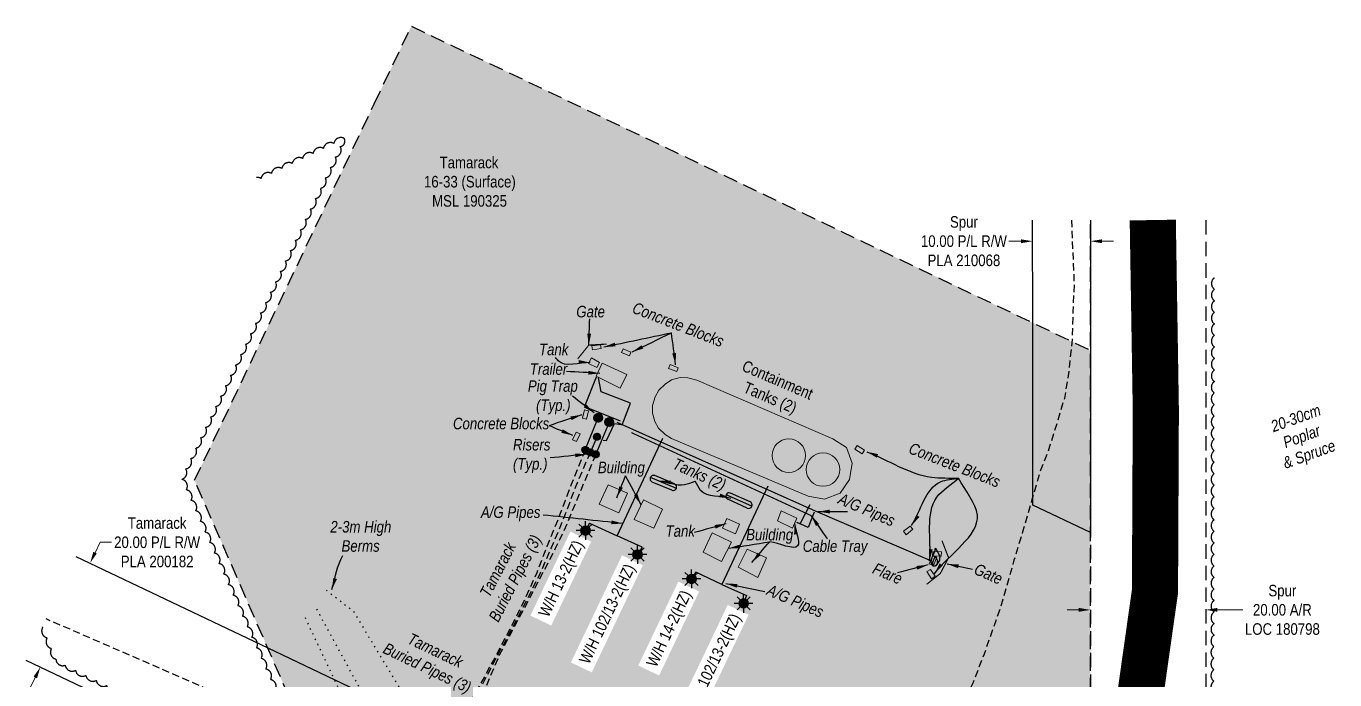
# Model space of a CAD drawing. Extents: x 323017 to 326965, y 6148514 to 6151575.
# Drawn here: x 324925 to 326059, y 6149251 to 6149818 of the extents above; entities that cross this region are included whole.
import ezdxf

# ---------------------------------------------------------------- set-up
doc = ezdxf.new("R2010")
doc.units = 0
doc.header["$LTSCALE"] = 5
doc.header["$PDSIZE"] = 0.5
for name, pattern in [('0', [1, 1, 0]), ('foc-ACCESSROAD', [3.75, 2.5, -1.25]), ('foc-TOPO', [1, 0.2, -0.8]), ('UG_PIPE', [1.875, 1.25, -0.625])]:
    doc.linetypes.add(name, pattern=pattern)
doc.layers.get('Defpoints').update_dxf_attribs({"color": 9})
for name, color, linetype in [('AS-CABLE', 224, 'foc-CABLE'), ('AS-FENCE', 48, 'foc-FENCE'), ('AS-PIPE-AG', 44, 'Continuous'), ('AS-PIPE-UG', 44, 'UG_PIPE'), ('AS-PIPE-UG-T', 44, 'Continuous'), ('AS-ROADS', 254, 'Continuous'), ('AS-SYMBOL', 7, 'Continuous'), ('C-RW', 13, 'Continuous'), ('C-WS', 13, 'foc-ACCESSROAD'), ('C-WS-S', 13, 'Continuous'), ('F-AR', 190, 'foc-ACCESSROAD'), ('F-RW', 190, 'Continuous'), ('P-PROPOSED-H', 21, 'Continuous'), ('T-BUSH', 110, '0'), ('T-BUSH-T', 110, 'Continuous'), ('T-GENERAL', 48, 'foc-TOPO')]:
    doc.layers.add(name, color=color, linetype=linetype)
for name, color, linetype, lineweight in [('AS-GENERAL', 48, 'Continuous', 18), ('C-RW-T', 13, 'Continuous', 9), ('C-WS-T', 13, 'Continuous', 9), ('F-AR-T', 190, 'Continuous', 9), ('F-RW-T', 190, 'Continuous', 9), ('T-TEXT', 48, 'Continuous', 18)]:
    doc.layers.add(name, color=color, linetype=linetype, lineweight=lineweight)
doc.styles.add('80CG', font='ARIALN.TTF', dxfattribs={"height": 10})
doc.styles.add('80L', font='ARIALN.TTF', dxfattribs={"height": 10})
doc.styles.add('80LS', font='ARIALNI.TTF', dxfattribs={"height": 10})
doc.styles.add('foc-LtypeFont', font='ARIALN.TTF', dxfattribs={"height": 7.35})
doc.linetypes.add('foc-CABLE', pattern='A,2,-1,["C",foc-LtypeFont,S=0.2,R=0,X=-0.625,Y=-0.75],-1.24,8', length=12.24)
doc.linetypes.add('foc-FENCE', pattern='A,10,-1,["X",foc-LtypeFont,S=0.2,R=0,X=-0.625,Y=-0.75],-1.24', length=12.24)
doc.dimstyles.new('Compass 5 000', dxfattribs={"dimscale": 5, "dimtxt": 9, "dimasz": 2, "dimexe": 0.2, "dimexo": 0.0625, "dimgap": 0.5, "dimtad": 0, "dimtih": 1, "dimtoh": 1, "dimzin": 0, "dimdsep": 46, "dimtxsty": '80CG', "dimcen": 0.1, "dimse1": 1, "dimse2": 1, "dimclrd": 256, "dimclrt": 256, "dimaunit": 1, "dimadec": 4, "dimazin": 0, "dimtfac": 0.06, "dimtofl": 0, "dimtmove": 0, "dimatfit": 1, "dimfxl": 0.2, "dimtolj": 1, "dimtzin": 0, "dimlwd": -1, "dimarcsym": 0})

# ---------------------------------------------------------------- blocks, each defined once
blk = doc.blocks.new('FLARE')
h = blk.add_hatch(color=255)
h.dxf.hatch_style = 1
h.paths.add_polyline_path([(0.16, 2.41, 0.114147), (0.13, 2.43), (0.11, 2.44, 0.261551), (0.01, 2.42), (0, 2.41, 0.131268), (-0.03, 2.37), (-0.04, 2.35, 0.041497), (-0.05, 2.33), (-0.05, 2.29, 0.015174), (-0.05, 2.29), (-0.06, 2.24, 0.004376), (-0.06, 2.24), (-0.07, 2.18), (-0.08, 2.11), (-0.09, 2.05), (-0.1, 1.98), (-0.12, 1.91), (-0.14, 1.83), (-0.17, 1.76), (-0.19, 1.68), (-0.22, 1.61), (-0.26, 1.53), (-0.29, 1.46), (-0.32, 1.39), (-0.36, 1.32), (-0.39, 1.25, 0.000505), (-0.39, 1.25), (-0.43, 1.18, 0.002398), (-0.43, 1.18), (-0.46, 1.1, 0.004177), (-0.46, 1.1), (-0.5, 1.03, 0.005735), (-0.5, 1.03), (-0.53, 0.95, 0.006994), (-0.53, 0.95), (-0.56, 0.87, 0.00791), (-0.57, 0.87), (-0.6, 0.78, 0.008323), (-0.6, 0.78), (-0.63, 0.69, 0.008095), (-0.63, 0.68), (-0.66, 0.59, 0.008067), (-0.66, 0.59), (-0.68, 0.49, 0.008387), (-0.68, 0.49), (-0.7, 0.39, 0.009056), (-0.71, 0.38), (-0.72, 0.28, 0.010123), (-0.72, 0.28), (-0.74, 0.18, 0.011689), (-0.74, 0.18), (-0.75, 0.08, 0.013925), (-0.75, 0.08), (-0.75, -0.02, 0.016488), (-0.75, -0.02), (-0.75, -0.11, 0.017255), (-0.75, -0.12), (-0.74, -0.2, 0.01735), (-0.74, -0.2), (-0.73, -0.28, 0.017311), (-0.73, -0.29), (-0.71, -0.36, 0.01715), (-0.71, -0.36), (-0.69, -0.43, 0.016886), (-0.69, -0.44), (-0.66, -0.5, 0.016546), (-0.66, -0.5), (-0.63, -0.56, 0.016164), (-0.63, -0.56), (-0.6, -0.61, 0.016329), (-0.6, -0.62), (-0.57, -0.66, 0.018828), (-0.57, -0.67), (-0.54, -0.71, 0.022087), (-0.53, -0.71), (-0.5, -0.75, 0.025345), (-0.49, -0.76), (-0.46, -0.78, 0.028234), (-0.45, -0.79), (-0.42, -0.82, 0.030298), (-0.41, -0.82), (-0.37, -0.84, 0.031129), (-0.36, -0.85), (-0.32, -0.86, 0.030544), (-0.31, -0.87), (-0.27, -0.88, 0.028465), (-0.26, -0.88), (-0.22, -0.89, 0.025311), (-0.21, -0.89), (-0.16, -0.89, 0.02283), (-0.15, -0.89), (-0.11, -0.89, 0.021226), (-0.1, -0.89), (-0.05, -0.88, 0.020401), (-0.04, -0.88), (0, -0.87, 0.020299), (0.01, -0.87), (0.05, -0.85, 0.020911), (0.06, -0.85), (0.11, -0.83, 0.022277), (0.11, -0.83), (0.15, -0.81, 0.023712), (0.16, -0.8), (0.2, -0.78, 0.022408), (0.21, -0.78), (0.24, -0.75, 0.01993), (0.25, -0.74), (0.28, -0.72, 0.017146), (0.28, -0.71), (0.31, -0.68, 0.014211), (0.32, -0.68), (0.35, -0.64, 0.011221), (0.35, -0.64), (0.37, -0.61, 0.008212), (0.38, -0.61), (0.4, -0.57, 0.005172), (0.4, -0.57), (0.42, -0.54, 0.002523), (0.43, -0.54), (0.45, -0.5, 0.001671), (0.45, -0.5), (0.47, -0.47, 0.001229), (0.47, -0.47), (0.49, -0.44, 0.00075), (0.49, -0.44), (0.51, -0.41, 0.00026), (0.51, -0.41), (0.54, -0.37), (0.56, -0.34), (0.58, -0.3), (0.61, -0.27), (0.63, -0.23, 0.001311), (0.63, -0.23), (0.66, -0.19, 0.003726), (0.66, -0.19), (0.69, -0.15, 0.006065), (0.69, -0.14), (0.72, -0.1, 0.008452), (0.72, -0.1), (0.74, -0.05, 0.010991), (0.75, -0.05), (0.77, 0, 0.013767), (0.77, 0), (0.79, 0.05, 0.016839), (0.8, 0.05), (0.81, 0.1, 0.019104), (0.82, 0.11), (0.83, 0.15, 0.016987), (0.83, 0.16), (0.84, 0.21, 0.013636), (0.84, 0.21), (0.85, 0.26, 0.010244), (0.85, 0.27), (0.86, 0.31, 0.006846), (0.86, 0.32), (0.86, 0.37, 0.003419), (0.86, 0.37), (0.86, 0.41), (0.87, 0.46), (0.87, 0.5), (0.88, 0.54), (0.88, 0.59), (0.89, 0.63, 0.001278), (0.89, 0.63), (0.89, 0.67, 0.004735), (0.89, 0.67), (0.9, 0.71, 0.008354), (0.9, 0.72), (0.9, 0.76, 0.012059), (0.9, 0.76), (0.9, 0.8, 0.015712), (0.9, 0.81), (0.9, 0.85, 0.018457), (0.9, 0.85), (0.9, 0.89, 0.018102), (0.9, 0.9), (0.89, 0.94, 0.016533), (0.89, 0.95), (0.88, 0.99, 0.014576), (0.88, 0.99), (0.87, 1.03, 0.012435), (0.86, 1.04), (0.85, 1.08, 0.010283), (0.85, 1.09), (0.83, 1.13, 0.00824), (0.83, 1.13), (0.81, 1.18, 0.00638), (0.81, 1.18), (0.78, 1.23, 0.004735), (0.78, 1.23), (0.76, 1.29, 0.003388), (0.75, 1.29), (0.73, 1.34, 0.002345), (0.73, 1.34), (0.7, 1.4, 0.001492), (0.7, 1.4), (0.67, 1.46, 0.000746), (0.67, 1.46), (0.63, 1.51), (0.6, 1.57), (0.57, 1.62), (0.55, 1.68), (0.52, 1.73), (0.49, 1.78), (0.47, 1.83), (0.45, 1.87), (0.42, 1.92), (0.4, 1.97), (0.38, 2.02), (0.35, 2.08, 0.000332), (0.35, 2.08), (0.33, 2.13, 0.001849), (0.33, 2.13), (0.3, 2.19, 0.0038), (0.3, 2.19), (0.27, 2.24, 0.006473), (0.27, 2.24), (0.25, 2.29, 0.010865), (0.24, 2.3), (0.22, 2.34, 0.019524), (0.22, 2.34), (0.19, 2.38, 0.041077), (0.18, 2.39)])
at = {"color": 48, "flags": 128}
for points in [[(0.11, -0.72), (0.07, -0.74), (0.03, -0.76), (-0.02, -0.77), (-0.07, -0.78), (-0.11, -0.79), (-0.16, -0.79), (-0.2, -0.79), (-0.25, -0.78), (-0.29, -0.77), (-0.32, -0.76), (-0.36, -0.74), (-0.4, -0.71), (-0.43, -0.68), (-0.46, -0.65), (-0.49, -0.61), (-0.52, -0.56), (-0.54, -0.51), (-0.57, -0.46), (-0.59, -0.4), (-0.61, -0.33), (-0.63, -0.26), (-0.64, -0.19), (-0.65, -0.11), (-0.65, -0.02), (-0.65, 0.07), (-0.64, 0.17), (-0.63, 0.27), (-0.61, 0.36), (-0.58, 0.46), (-0.56, 0.56), (-0.53, 0.66), (-0.5, 0.75), (-0.47, 0.83), (-0.44, 0.91), (-0.41, 0.99), (-0.37, 1.06), (-0.34, 1.13), (-0.3, 1.2), (-0.27, 1.27), (-0.23, 1.34), (-0.2, 1.42), (-0.16, 1.49), (-0.13, 1.57), (-0.1, 1.65), (-0.07, 1.73), (-0.04, 1.8), (-0.02, 1.88), (0, 1.96), (0.01, 2.03), (0.02, 2.1), (0.03, 2.17), (0.04, 2.22), (0.05, 2.27), (0.05, 2.31), (0.06, 2.34), (0.08, 2.35), (0.09, 2.34), (0.11, 2.32), (0.13, 2.29), (0.16, 2.25), (0.18, 2.2), (0.21, 2.14), (0.24, 2.09), (0.26, 2.03), (0.29, 1.98), (0.31, 1.93), (0.33, 1.88), (0.36, 1.83), (0.38, 1.78), (0.41, 1.73), (0.43, 1.68), (0.46, 1.63), (0.49, 1.58), (0.52, 1.52), (0.55, 1.47), (0.58, 1.41), (0.61, 1.35), (0.64, 1.3), (0.67, 1.24), (0.69, 1.19), (0.72, 1.14), (0.74, 1.09), (0.75, 1.05), (0.77, 1), (0.78, 0.96), (0.79, 0.92), (0.8, 0.88), (0.8, 0.84), (0.8, 0.8), (0.8, 0.76), (0.8, 0.72), (0.79, 0.68), (0.79, 0.64), (0.78, 0.6), (0.78, 0.56), (0.77, 0.51), (0.77, 0.47), (0.76, 0.42), (0.76, 0.37), (0.76, 0.33), (0.75, 0.28), (0.74, 0.23), (0.73, 0.18), (0.72, 0.13), (0.7, 0.09), (0.68, 0.04), (0.66, 0), (0.63, -0.05), (0.61, -0.09), (0.58, -0.13), (0.55, -0.17), (0.53, -0.21), (0.5, -0.25), (0.48, -0.28), (0.45, -0.32), (0.43, -0.35), (0.41, -0.38), (0.39, -0.42), (0.37, -0.45), (0.34, -0.48), (0.32, -0.51), (0.3, -0.55), (0.27, -0.58), (0.24, -0.61), (0.21, -0.64), (0.18, -0.67), (0.15, -0.7)], [(0.02, -0.75), (-0.01, -0.76), (-0.03, -0.77), (-0.05, -0.78), (-0.08, -0.78), (-0.11, -0.79), (-0.13, -0.79), (-0.16, -0.79), (-0.18, -0.78), (-0.2, -0.78), (-0.23, -0.77), (-0.25, -0.76), (-0.26, -0.74), (-0.28, -0.73), (-0.3, -0.71), (-0.32, -0.69), (-0.33, -0.66), (-0.35, -0.63), (-0.36, -0.6), (-0.37, -0.57), (-0.39, -0.53), (-0.4, -0.49), (-0.4, -0.45), (-0.41, -0.41), (-0.41, -0.36), (-0.41, -0.31), (-0.4, -0.25), (-0.39, -0.2), (-0.38, -0.14), (-0.37, -0.09), (-0.36, -0.03), (-0.34, 0.02), (-0.32, 0.07), (-0.31, 0.12), (-0.29, 0.16), (-0.27, 0.21), (-0.25, 0.25), (-0.23, 0.29), (-0.21, 0.33), (-0.19, 0.37), (-0.17, 0.41), (-0.15, 0.45), (-0.14, 0.49), (-0.12, 0.53), (-0.1, 0.58), (-0.08, 0.62), (-0.07, 0.66), (-0.06, 0.71), (-0.05, 0.75), (-0.04, 0.79), (-0.03, 0.83), (-0.03, 0.87), (-0.02, 0.9), (-0.02, 0.93), (-0.01, 0.95), (-0.01, 0.96), (0, 0.97), (0.01, 0.96), (0.02, 0.95), (0.03, 0.94), (0.04, 0.91), (0.06, 0.88), (0.07, 0.86), (0.09, 0.82), (0.1, 0.79), (0.12, 0.76), (0.13, 0.74), (0.14, 0.71), (0.16, 0.68), (0.17, 0.65), (0.18, 0.63), (0.2, 0.6), (0.21, 0.57), (0.23, 0.54), (0.25, 0.51), (0.26, 0.47), (0.28, 0.44), (0.3, 0.41), (0.31, 0.38), (0.33, 0.35), (0.34, 0.32), (0.36, 0.29), (0.37, 0.27), (0.38, 0.24), (0.39, 0.22), (0.39, 0.19), (0.4, 0.17), (0.4, 0.15), (0.41, 0.13), (0.41, 0.1), (0.41, 0.08), (0.4, 0.06), (0.4, 0.04), (0.4, 0.01), (0.39, -0.01), (0.39, -0.03), (0.39, -0.06), (0.39, -0.08), (0.38, -0.11), (0.38, -0.14), (0.38, -0.16), (0.38, -0.19), (0.37, -0.22), (0.37, -0.24), (0.36, -0.27), (0.35, -0.3), (0.34, -0.32), (0.32, -0.35), (0.31, -0.37), (0.3, -0.4), (0.28, -0.42), (0.27, -0.44), (0.25, -0.46), (0.24, -0.48), (0.22, -0.5), (0.21, -0.52), (0.2, -0.54), (0.19, -0.56), (0.17, -0.58), (0.16, -0.6), (0.15, -0.61), (0.14, -0.63), (0.12, -0.65), (0.11, -0.67), (0.09, -0.69), (0.08, -0.7), (0.06, -0.72), (0.04, -0.74)]]:
    blk.add_lwpolyline(points, close=True, dxfattribs=at)
blk = doc.blocks.new('GAS')
h = blk.add_hatch(color=255)
h.dxf.hatch_style = 1
edge = h.paths.add_edge_path()
edge.add_arc((0, 0), 0.9, 0, 360)
for p, q in [((-0.81, 0), (-1.62, 0)), ((-0.57, 0.57), (-1.14, 1.14)), ((0, 0.81), (0, 1.62)), ((0.57, 0.57), (1.14, 1.14)), ((1.62, 0), (0.81, 0)), ((-0.57, -0.57), (-1.14, -1.14)), ((0, -0.81), (0, -1.62)), ((1.14, -1.14), (0.57, -0.57))]:
    blk.add_line(p, q)
blk.add_circle((0, 0), 0.8)
blk = doc.blocks.new('riser')
h = blk.add_hatch(color=255)
h.dxf.hatch_style = 1
edge = h.paths.add_edge_path()
edge.add_arc((0, 0), 0.7, 0, 360)
blk.add_hatch(color=48).paths.add_polyline_path([(0.58, -0.15), (-0.58, -0.15, 0.774597)])
at = {"color": 48}
blk.add_line((-0.58, -0.15), (0.58, -0.15), dxfattribs=at)
blk.add_circle((0, 0), 0.6, dxfattribs=at)
blk = doc.blocks.new('PIG')
h = blk.add_hatch(color=255)
h.dxf.hatch_style = 1
edge = h.paths.add_edge_path()
edge.add_arc((0, 0), 0.85, 0, 360)
at = {"layer": 'AS-SYMBOL'}
h = blk.add_hatch(color=48, dxfattribs=at)
h.dxf.hatch_style = 1
h.paths.add_polyline_path([(-0.1, 0, 1), (-0.55, 0, 1)])
h = blk.add_hatch(color=48, dxfattribs=at)
h.dxf.hatch_style = 1
h.paths.add_polyline_path([(0.1, 0, 1), (0.55, 0, 1)])
at = {"layer": 'AS-SYMBOL', "color": 48}
for centre, radius in [((0, 0), 0.75), ((-0.33, 0), 0.225), ((0.33, 0), 0.225)]:
    blk.add_circle(centre, radius, dxfattribs=at)
blk = doc.blocks.new('*D444')
at = {"layer": 'C-RW-T', "transparency": 16777216}
for p, q in [((324984.2, 6149361.3), (324988.5, 6149370.3)), ((324988.5, 6149370.3), (324998.5, 6149370.3)), ((324932.4, 6149253.1), (324928.1, 6149244))]:
    blk.add_line(p, q, dxfattribs=at)
for points in [[(324982.7, 6149362), (324985.7, 6149360.6), (324979.9, 6149352.3)], [(324930.9, 6149253.8), (324933.9, 6149252.3), (324936.8, 6149262.1)]]:
    blk.add_solid(points, dxfattribs=at)
at = {"layer": 'Defpoints', "color": 0, "transparency": 16777216}
for p in [(324979.9, 6149352.3), (325143.7, 6149274), (325100.6, 6149183.8)]:
    blk.add_point(p, dxfattribs=at)
at = {"layer": 'C-RW-T', "transparency": 16777216, "insert": (325038, 6149370.3), "char_height": 10, "attachment_point": 5, "style": '80CG'}
blk.add_mtext('\\A1;Tamarack\\P20.00 P/L R/W\\PPLA 200182', dxfattribs=at)
blk = doc.blocks.new('*D445')
at = {"layer": 'Defpoints', "color": 0, "transparency": 16777216}
for p in [(325796.8, 6149631.5), (325796.8, 6149589.7), (325846.8, 6149589.7)]:
    blk.add_point(p, dxfattribs=at)
at = {"layer": 'F-RW-T', "transparency": 16777216}
for p, q in [((325786.8, 6149631.5), (325776.2, 6149631.5)), ((325856.8, 6149631.5), (325866.8, 6149631.5))]:
    blk.add_line(p, q, dxfattribs=at)
for points in [[(325786.8, 6149633.1), (325786.8, 6149629.8), (325796.8, 6149631.5)], [(325856.8, 6149633.1), (325856.8, 6149629.8), (325846.8, 6149631.5)]]:
    blk.add_solid(points, dxfattribs=at)
at = {"layer": 'F-RW-T', "transparency": 16777216, "insert": (325737.2, 6149631.5), "char_height": 10, "attachment_point": 5, "style": '80CG'}
blk.add_mtext('\\A1;Spur\\P10.00 P/L R/W\\PPLA 210068', dxfattribs=at)
blk = doc.blocks.new('*D446')
at = {"layer": 'Defpoints', "color": 0, "transparency": 16777216}
for p in [(325946.8, 6149311.7), (325846.8, 6149295.1), (325946.8, 6149295.1)]:
    blk.add_point(p, dxfattribs=at)
at = {"layer": 'F-AR-T', "transparency": 16777216}
for p, q in [((325836.8, 6149311.7), (325826.8, 6149311.7)), ((325956.8, 6149311.7), (325978.9, 6149311.7))]:
    blk.add_line(p, q, dxfattribs=at)
for points in [[(325836.8, 6149313.4), (325836.8, 6149310.1), (325846.8, 6149311.7)], [(325956.8, 6149313.4), (325956.8, 6149310.1), (325946.8, 6149311.7)]]:
    blk.add_solid(points, dxfattribs=at)
at = {"layer": 'F-AR-T', "transparency": 16777216, "insert": (326013.2, 6149311.7), "char_height": 10, "attachment_point": 5, "style": '80CG'}
blk.add_mtext('\\A1;Spur\\P20.00 A/R\\PLOC 180798', dxfattribs=at)
blk = doc.blocks.new('*U448')
at = {"color": 48}
for p, q in [((4.2, -1.1), (0.78, 0.32)), ((3.73, -2.21), (0.32, -0.78))]:
    blk.add_line(p, q, dxfattribs=at)
for centre, start, end in [((0.55, -0.23), 67.3378, 247.3378), ((3.96, -1.66), 247.3378, 427.3378)]:
    blk.add_arc(centre, 0.6, start, end, dxfattribs=at)
at = {"layer": 'Defpoints'}
blk.add_line((4.52, -1.89), (0, 0), dxfattribs=at)
blk = doc.blocks.new('*U450')
at = {"color": 48}
for p, q in [((4.17, -1.21), (0.79, 0.3)), ((3.67, -2.3), (0.3, -0.79))]:
    blk.add_line(p, q, dxfattribs=at)
for centre, start, end in [((0.55, -0.25), 65.8806, 245.8806), ((3.92, -1.76), 245.8806, 425.8806)]:
    blk.add_arc(centre, 0.6, start, end, dxfattribs=at)
at = {"layer": 'Defpoints'}
blk.add_line((4.47, -2), (0, 0), dxfattribs=at)

msp = doc.modelspace()

# ---------------------------------------------------------------- hatches: boundary and pattern name
at = {"layer": 'AS-GENERAL'}
h = msp.add_hatch(color=256, dxfattribs=at)
h.dxf.hatch_style = 1
h.paths.add_polyline_path([(325710.384, 6149362.416), (325717.874, 6149361.941), (325717.434, 6149358.361), (325709.999, 6149358.696)])
h.paths.add_polyline_path([(325709.999, 6149358.696), (325707.229, 6149351.771), (325710.769, 6149350.251), (325713.619, 6149357.516)])
h.paths.add_polyline_path([(325709.239, 6149338.716), (325705.184, 6149344.991), (325708.239, 6149346.856), (325712.319, 6149341.066)])
h.paths.add_polyline_path([(325488.459, 6149518.456), (325489.699, 6149521.806), (325482.669, 6149524.496), (325481.249, 6149521.016)])
h.paths.add_polyline_path([(325447.429, 6149531.996), (325448.669, 6149535.246), (325441.979, 6149538.241), (325440.344, 6149535.036)])
h.paths.add_polyline_path([(325422.189, 6149541.551), (325422.689, 6149538.491), (325415.214, 6149537.276), (325414.794, 6149540.741)])
h.paths.add_polyline_path([(325408.459, 6149485.311), (325411.994, 6149484.256), (325410.124, 6149477.061), (325406.639, 6149478.116)])
h.paths.add_polyline_path([(325404.684, 6149464.526), (325401.214, 6149465.936), (325398.039, 6149459.126), (325401.399, 6149457.691)])
h.paths.add_polyline_path([(325342.699, 6149183.196), (325341.089, 6149179.821), (325347.924, 6149176.731), (325349.294, 6149179.881)])
h.paths.add_polyline_path([(325370.109, 6149173.156), (325368.179, 6149170.196), (325374.669, 6149166.291), (325376.519, 6149169.551)])
h.paths.add_polyline_path([(325400.269, 6149151.676), (325401.759, 6149155.381), (325408.714, 6149152.706), (325407.419, 6149149.191)])
h = msp.add_hatch(color=256, dxfattribs=at)
h.dxf.hatch_style = 1
h.paths.add_polyline_path([(325687.079, 6149376.911), (325692.999, 6149381.711), (325690.719, 6149384.461), (325684.834, 6149380.026)])
h.paths.add_polyline_path([(325651.129, 6149450.141), (325644.769, 6149454.231), (325642.704, 6149451.056), (325649.074, 6149446.976)])
at = {"layer": 'P-PROPOSED-H'}
h = msp.add_hatch(color=256, dxfattribs=at)
h.dxf.hatch_style = 1
h.paths.add_polyline_path([(325846.79, 6149536.851), (325846.806, 6149221.375), (325681.026, 6148874.927), (325212.264, 6149098.874), (325070.424, 6149424.111), (325226.227, 6149750.722), (325258.381, 6149818.052)])

# ---------------------------------------------------------------- linework, layer by layer
at = {"layer": 'AS-CABLE', "linetype": 'Continuous', "const_width": 1, "flags": 128}
msp.add_lwpolyline([(325449.039, 6149465.481), (325604.649, 6149393.556)], dxfattribs=at)
at = {"layer": 'AS-FENCE', "const_width": 1, "flags": 128}
for points in [[(325402.484, 6149529.416), (325412.094, 6149541.356), (325427.509, 6149542.261)], [(325718.234, 6149371.671), (325723.914, 6149356.911), (325716.744, 6149343.286), (325704.929, 6149333.876)]]:
    msp.add_lwpolyline(points, dxfattribs=at)
at = {"layer": 'AS-GENERAL', "flags": 128}
for points in [[(325422.189, 6149541.551), (325422.689, 6149538.491), (325415.214, 6149537.276), (325414.794, 6149540.741)], [(325447.429, 6149531.996), (325448.669, 6149535.246), (325441.979, 6149538.241), (325440.344, 6149535.036)], [(325421.479, 6149526.301), (325414.479, 6149530.371), (325411.829, 6149525.436), (325418.994, 6149521.911)], [(325418.384, 6149514.386), (325439.209, 6149503.981), (325445.114, 6149515.976), (325423.804, 6149525.571)], [(325488.459, 6149518.456), (325489.699, 6149521.806), (325482.669, 6149524.496), (325481.249, 6149521.016)], [(325505.769, 6149511.061), (325498.034, 6149513.121), (325491.369, 6149513.301), (325483.874, 6149511.371), (325478.284, 6149507.616), (325472.759, 6149502.156), (325469.494, 6149496.516), (325467.184, 6149489.061), (325467.334, 6149482.281), (325469.419, 6149475.026), (325472.639, 6149469.306), (325478.209, 6149463.726), (325483.789, 6149460.426), (325602.099, 6149410.251), (325616.419, 6149407.856), (325629.944, 6149412.941), (325638.134, 6149424.741), (325640.434, 6149439.021), (325635.374, 6149452.431), (325623.734, 6149460.186)], [(325408.459, 6149485.311), (325411.994, 6149484.256), (325410.124, 6149477.061), (325406.639, 6149478.116)], [(325404.684, 6149464.526), (325401.214, 6149465.936), (325398.039, 6149459.126), (325401.399, 6149457.691)], [(325651.129, 6149450.141), (325644.769, 6149454.231), (325642.704, 6149451.056), (325649.074, 6149446.976)], [(325445.639, 6149412.976), (325438.169, 6149395.751), (325421.134, 6149403.376), (325429.024, 6149420.211)], [(325476.039, 6149399.201), (325468.444, 6149382.651), (325451.539, 6149389.996), (325459.409, 6149407.146)], [(325531.609, 6149391.051), (325528.024, 6149382.716), (325539.234, 6149377.791), (325542.749, 6149386.116)], [(325535.879, 6149370.556), (325527.174, 6149353.726), (325511.149, 6149361.881), (325518.964, 6149378.506)], [(325687.079, 6149376.911), (325692.999, 6149381.711), (325690.719, 6149384.461), (325684.834, 6149380.026)], [(325541.479, 6149348.683), (325549.459, 6149364.406), (325566.134, 6149356.711), (325558.734, 6149339.926)], [(325709.999, 6149358.696), (325707.229, 6149351.771), (325710.769, 6149350.251), (325713.619, 6149357.516)], [(325710.384, 6149362.416), (325717.874, 6149361.941), (325717.434, 6149358.361), (325709.999, 6149358.696)], [(325709.239, 6149338.716), (325705.184, 6149344.991), (325708.239, 6149346.856), (325712.319, 6149341.066)]]:
    msp.add_lwpolyline(points, close=True, dxfattribs=at)
msp.add_lwpolyline([(325588.659, 6149382.511), (325592.509, 6149391.316), (325578.804, 6149397.541), (325575.624, 6149388.991), (325588.659, 6149382.511)], dxfattribs=at)
at = {"layer": 'AS-GENERAL'}
for centre in [(325585.45, 6149445.521), (325615.054, 6149433.405)]:
    msp.add_circle(centre, 14.525, dxfattribs=at)
at = {"layer": 'AS-PIPE-AG', "flags": 128}
for points in [[(325418.504, 6149513.671), (325408.259, 6149488.266), (325439.434, 6149475.706)], [(325441.169, 6149472.256), (325448.379, 6149490.926), (325422.944, 6149500.836), (325420.649, 6149512.871)], [(325409.054, 6149450.406), (325420.254, 6149478.381)], [(325429.819, 6149474.651), (325418.174, 6149446.891)], [(325424.444, 6149459.016), (325427.344, 6149458.546), (325434.344, 6149473.461), (325441.784, 6149472.176)], [(325413.459, 6149448.276), (325419.259, 6149461.881)], [(325592.084, 6149387.826), (325595.429, 6149386.376), (325603.914, 6149403.126)], [(325607.499, 6149396.466), (325602.244, 6149383.191), (325592.829, 6149387.466)], [(325458.229, 6149366.176), (325436.714, 6149375.876)], [(325527.289, 6149333.771), (325548.709, 6149324.316)]]:
    msp.add_lwpolyline(points, dxfattribs=at)
at = {"layer": 'AS-PIPE-AG', "linetype": 'Continuous', "flags": 128}
for points in [[(325608.539, 6149397.411), (325436.599, 6149474.166)], [(325708.089, 6149354.526), (325608.539, 6149397.411)]]:
    msp.add_lwpolyline(points, dxfattribs=at)
at = {"layer": 'AS-PIPE-UG', "flags": 128}
for points in [[(325830.355, 6149649.844), (325832.679, 6149595.046), (325831.704, 6149570.256), (325830.904, 6149545.851), (325827.914, 6149516.701), (325824.269, 6149495.186), (325818.109, 6149474.501), (325809.699, 6149447.886), (325802.879, 6149430.631), (325796.149, 6149407.586), (325788.104, 6149379.451), (325780.534, 6149354.731), (325769.214, 6149314.871), (325754.624, 6149273.311), (325745.109, 6149248.631), (325732.789, 6149223.516), (325719.909, 6149196.966), (325699.029, 6149162.456), (325674.059, 6149121.546), (325660.679, 6149101.926), (325646.814, 6149089.191), (325635.429, 6149082.526), (325619.844, 6149076.091), (325604.764, 6149072.431), (325586.659, 6149070.856), (325565.704, 6149073.321), (325540.774, 6149076.356), (325510.654, 6149083.086), (325467.879, 6149099.381), (325444.069, 6149112.561), (325423.489, 6149122.701), (325404.099, 6149132.371), (325377.754, 6149145.036)], [(325409.054, 6149450.406), (325404.859, 6149440.306), (325404.924, 6149440.346), (325396.869, 6149420.496), (325391.664, 6149406.606), (325385.299, 6149389.851), (325375.774, 6149366.781), (325366.954, 6149343.896), (325357.659, 6149323.081), (325344.144, 6149295.666), (325344.144, 6149295.666), (325322.314, 6149254.771), (325312.009, 6149236.316), (325304.254, 6149220.706), (325297.614, 6149206.681), (325291.454, 6149192.601), (325284.904, 6149176.706), (325284.329, 6149170.106), (325284.959, 6149167.976), (325298.819, 6149155.941), (325306.929, 6149152.176), (325317.359, 6149148.276), (325324.994, 6149144.161), (325333.164, 6149140.676), (325333.399, 6149140.381)], [(325413.534, 6149448.306), (325409.074, 6149438.426), (325400.649, 6149418.466), (325395.289, 6149404.256), (325389.039, 6149388.006), (325379.434, 6149365.451), (325369.399, 6149342.236), (325359.509, 6149322.671), (325345.369, 6149295.216), (325333.384, 6149272.901), (325323.379, 6149254.011), (325314.084, 6149235.411), (325306.994, 6149219.486), (325301.354, 6149205.326), (325295.089, 6149191.116), (325290.489, 6149178.206), (325290.094, 6149173.206), (325291.809, 6149169.561), (325296.459, 6149164.766), (325292.084, 6149159.541), (325301.604, 6149161.751), (325310.284, 6149157.821), (325320.489, 6149153.781), (325332.719, 6149146.906), (325340.154, 6149143.156)], [(325418.104, 6149446.626), (325413.939, 6149436.406), (325405.849, 6149417.086), (325399.799, 6149402.316), (325393.279, 6149386.376), (325382.714, 6149364.341), (325370.869, 6149341.491), (325361.019, 6149322.306), (325346.314, 6149294.766), (325334.494, 6149272.281), (325325.669, 6149251.961), (325318.254, 6149232.501), (325311.709, 6149217.596), (325304.994, 6149203.401), (325299.019, 6149189.671), (325295.359, 6149179.166), (325296.519, 6149175.966), (325299.129, 6149171.536), (325304.614, 6149168.076), (325313.344, 6149163.056), (325323.259, 6149157.821), (325335.114, 6149151.796), (325346.744, 6149145.536), (325347.054, 6149145.256)], [(325321.464, 6149134.036), (325321.059, 6149134.336), (325316.209, 6149136.511), (325305.469, 6149142.406), (325283.249, 6149154.996), (325253.924, 6149164.156), (325223.099, 6149177.026), (325198.064, 6149189.281), (325176.049, 6149199.771), (325157.224, 6149208.721), (325137.619, 6149218.656), (324941.704, 6149303.92)]]:
    msp.add_lwpolyline(points, dxfattribs=at)
at = {"layer": 'AS-ROADS', "const_width": 39.995, "flags": 128}
msp.add_lwpolyline([(325708.879, 6148826.806), (325804.274, 6149018.116), (325872.404, 6149167.886), (325890.259, 6149239.256), (325902.789, 6149327.761), (325903.534, 6149484.991), (325900.883, 6149649.847)], dxfattribs=at)
at = {"layer": 'C-RW'}
for points in [[(324967.619, 6149358.151), (325133.829, 6149278.725), (325736.453, 6148990.757), (325826.67, 6148947.648), (325919.943, 6148903.077)], [(325876.834, 6148812.861), (325783.51, 6148857.456), (325693.294, 6148900.562), (325194.883, 6149138.731), (324924.507, 6149267.933)]]:
    msp.add_lwpolyline(points, dxfattribs=at)
at = {"layer": 'C-WS'}
msp.add_lwpolyline([(325846.79, 6149536.851), (325846.806, 6149221.375), (325681.026, 6148874.927), (325212.264, 6149098.874), (325070.424, 6149424.111), (325226.227, 6149750.722), (325258.381, 6149818.052), (325846.79, 6149536.851)], close=True, dxfattribs=at)
at = {"layer": 'F-AR'}
msp.add_lwpolyline([(325946.771, 6149649.849), (325946.794, 6149198.685), (325771.246, 6148831.828), (325681.026, 6148874.927), (325846.806, 6149221.375), (325846.784, 6149649.844)], dxfattribs=at)
at = {"layer": 'F-RW'}
msp.add_lwpolyline([(325846.785, 6149649.844), (325846.79, 6149536.851), (325846.799, 6149378.781), (325796.802, 6149402.674), (325796.793, 6149560.745), (325796.789, 6149649.842)], dxfattribs=at)
at = {"layer": 'T-BUSH', "flags": 128}
for points in [[(324938.341, 6149296.883, 0.02351119), (324938.895, 6149296.731, 0.52056705), (324942.698, 6149287.484, 0.52056705), (324946.502, 6149278.237, 0.52056705), (324950.305, 6149268.99, 0.52056705), (324958.317, 6149263.685, 0.52056705), (324967.296, 6149259.284, 0.52056705), (324976.274, 6149254.884, 0.52056705), (324985.252, 6149250.483, 0.52056705), (324994.23, 6149246.082, 0.52056705), (325003.209, 6149241.682, 0.52056705), (325012.187, 6149237.281, 0.52056705), (325021.165, 6149232.881, 0.52056705), (325030.144, 6149228.48, 0.52056705), (325039.122, 6149224.079, 0.52056705), (325048.1, 6149219.679, 0.52056705), (325057.078, 6149215.278, 0.52056705), (325066.057, 6149210.878, 0.52056705), (325075.035, 6149206.477, 0.52056705), (325084.013, 6149202.077, 0.52056705), (325092.992, 6149197.676, 0.52056705), (325101.97, 6149193.275, 0.52056705), (325110.948, 6149188.875, 0.52056705), (325119.927, 6149184.474, 0.52056705), (325128.905, 6149180.074, 0.52056705), (325137.883, 6149175.673, 0.52056705), (325146.861, 6149171.272, 0.52056705), (325155.84, 6149166.872, 0.52056705), (325164.818, 6149162.471, 0.52056705), (325173.796, 6149158.071, 0.52056705), (325176.786, 6149159.893, 0.52056705), (325172.735, 6149169.035, 0.52056705), (325168.683, 6149178.176, 0.52056705), (325164.632, 6149187.317, 0.52056705), (325160.58, 6149196.458, 0.52056705), (325156.529, 6149205.599, 0.52056705), (325152.478, 6149214.74, 0.52056705), (325148.426, 6149223.881, 0.52056705), (325144.375, 6149233.022, 0.52056705), (325140.323, 6149242.164, 0.52056705), (325136.272, 6149251.305, 0.52056705), (325132.22, 6149260.446, 0.52056705), (325128.169, 6149269.587, 0.52056705), (325124.117, 6149278.728, 0.52056705), (325120.066, 6149287.869, 0.52056705), (325116.014, 6149297.01, 0.52056705), (325111.963, 6149306.152, 0.52056705), (325107.911, 6149315.293, 0.52056705), (325103.86, 6149324.434, 0.52056705), (325099.808, 6149333.575, 0.52056705), (325095.757, 6149342.716, 0.52056705), (325091.705, 6149351.857, 0.52056705), (325087.654, 6149360.998, 0.52056705), (325083.602, 6149370.14, 0.52056705), (325079.551, 6149379.281, 0.52056705), (325075.499, 6149388.422, 0.52056705), (325071.448, 6149397.563, 0.52056705), (325067.396, 6149406.704, 0.52056705), (325063.345, 6149415.845, 0.52056705), (325059.293, 6149424.986, 0.52056705), (325062.779, 6149434.016, 0.52056705), (325067.1, 6149443.032, 0.52056705), (325071.421, 6149452.049, 0.52056705), (325075.742, 6149461.066, 0.52056705), (325080.064, 6149470.082, 0.52056705), (325084.385, 6149479.099, 0.52056705), (325088.706, 6149488.116, 0.52056705), (325093.027, 6149497.133, 0.52056705), (325097.349, 6149506.149, 0.52056705), (325101.67, 6149515.166, 0.52056705), (325105.991, 6149524.183, 0.52056705), (325110.312, 6149533.2, 0.52056705), (325114.634, 6149542.216, 0.52056705), (325118.955, 6149551.233, 0.52056705), (325123.276, 6149560.25, 0.52056705), (325127.598, 6149569.267, 0.52056705), (325131.919, 6149578.283, 0.52056705), (325136.24, 6149587.3, 0.52056705), (325140.561, 6149596.317, 0.52056705), (325144.883, 6149605.334, 0.52056705), (325149.204, 6149614.35, 0.52056705), (325153.525, 6149623.367, 0.52056705), (325157.846, 6149632.384, 0.52056705), (325162.168, 6149641.401, 0.52056705), (325166.489, 6149650.417, 0.52056705), (325170.81, 6149659.434, 0.52056705), (325175.131, 6149668.451, 0.52056705), (325179.453, 6149677.468, 0.52056705), (325183.774, 6149686.484, 0.52056705), (325188.095, 6149695.501, 0.52056705), (325192.416, 6149704.518, 0.52056705), (325196.738, 6149713.534, 0.52056705), (325200.148, 6149720.651, 0.52056705), (325191.139, 6149716.315, 0.52056705), (325182.13, 6149711.978, 0.52056705), (325173.12, 6149707.642, 0.52056705), (325164.111, 6149703.305, 0.52056705), (325155.101, 6149698.969, 0.52056705), (325146.092, 6149694.633, 0.52056705), (325137.082, 6149690.296, 0.52056705), (325128.073, 6149685.96, 0.16470038), (325124.225, 6149686.679, 0.16470038)], [(325954.362, 6149599.798, 0.52056705), (325954.349, 6149589.799, 0.52056705), (325954.336, 6149579.8, 0.52056705), (325954.322, 6149569.801, 0.52056705), (325954.309, 6149559.803, 0.52056705), (325954.296, 6149549.804, 0.52056705), (325954.282, 6149539.805, 0.52056705), (325954.269, 6149529.806, 0.52056705), (325954.256, 6149519.808, 0.52056705), (325954.242, 6149509.809, 0.52056705), (325954.229, 6149499.81, 0.52056705), (325954.215, 6149489.811, 0.52056705), (325954.202, 6149479.813, 0.52056705), (325954.189, 6149469.814, 0.52056705), (325954.175, 6149459.815, 0.52056705), (325954.162, 6149449.817, 0.52056705), (325954.149, 6149439.818, 0.52056705), (325954.135, 6149429.819, 0.52056705), (325954.122, 6149419.82, 0.52056705), (325954.109, 6149409.822, 0.52056705), (325954.095, 6149399.823, 0.52056705), (325954.082, 6149389.824, 0.52056705), (325954.069, 6149379.825, 0.52056705), (325954.055, 6149369.827, 0.52056705), (325954.042, 6149359.828, 0.52056705), (325954.029, 6149349.829, 0.52056705), (325954.015, 6149339.83, 0.52056705), (325954.002, 6149329.832, 0.52056705), (325953.988, 6149319.833, 0.52056705), (325953.975, 6149309.834, 0.52056705), (325953.962, 6149299.835, 0.52056705), (325953.948, 6149289.837, 0.52056705), (325953.935, 6149279.838, 0.52056705), (325953.922, 6149269.839, 0.52056705), (325953.908, 6149259.84, 0.52056705), (325953.895, 6149249.842, 0.52056705), (325953.882, 6149239.843, 0.52056705), (325953.868, 6149229.844, 0.52056705), (325953.855, 6149219.846, 0.52056705), (325953.842, 6149209.847, 0.52056705), (325953.828, 6149199.848, 0.52056705), (325950.346, 6149190.642, 0.52056705), (325946.016, 6149181.63, 0.52056705), (325941.685, 6149172.617, 0.52056705), (325937.355, 6149163.605, 0.52056705), (325933.024, 6149154.593, 0.52056705), (325928.694, 6149145.58, 0.52056705), (325924.363, 6149136.568, 0.52056705), (325920.033, 6149127.556, 0.52056705), (325915.702, 6149118.543, 0.52056705), (325911.372, 6149109.531, 0.52056705), (325907.041, 6149100.519, 0.52056705), (325902.711, 6149091.507, 0.52056705), (325898.38, 6149082.494, 0.52056705), (325894.05, 6149073.482, 0.52056705), (325889.719, 6149064.47, 0.52056705), (325885.389, 6149055.457, 0.52056705), (325881.058, 6149046.445, 0.52056705), (325876.728, 6149037.433, 0.52056705), (325872.397, 6149028.42, 0.52056705), (325868.066, 6149019.408, 0.52056705), (325863.736, 6149010.396, 0.52056705), (325859.405, 6149001.384, 0.52056705), (325855.075, 6148992.371, 0.52056705), (325850.744, 6148983.359, 0.52056705), (325846.414, 6148974.347, 0.52056705), (325842.083, 6148965.334, 0.52056705), (325837.753, 6148956.322, 0.52056705), (325833.422, 6148947.31, 0.52056705), (325829.092, 6148938.298, 0.52056705), (325824.761, 6148929.285, 0.52056705), (325820.431, 6148920.273, 0.52056705), (325816.1, 6148911.261, 0.52056705), (325811.77, 6148902.248, 0.52056705), (325807.439, 6148893.236, 0.52056705), (325803.109, 6148884.224, 0.52056705), (325798.778, 6148875.211, 0.52056705), (325794.448, 6148866.199, 0.52056705), (325792.604, 6148858.067, 0.52056705), (325801.638, 6148853.781, 0.52056705), (325810.672, 6148849.496, 0.52056705), (325819.706, 6148845.211, 0.52056705), (325828.74, 6148840.926, 0.52056705), (325837.774, 6148836.64, 0.52056705), (325846.808, 6148832.355, 0.52056705), (325855.842, 6148828.07, 0.52056705), (325864.875, 6148823.785, 0.52056705), (325873.909, 6148819.499, 0.52056705), (325878.871, 6148817.145, 0.52056705)]]:
    msp.add_lwpolyline(points, format="xyb", dxfattribs=at)

# ---------------------------------------------------------------- block references
at = {"layer": 'AS-SYMBOL'}
for name, p, xscale, yscale, zscale in [('PIG', (325420.254, 6149478.381), 4.999373249999991, 4.999373249999991, 4.999373249999991), ('PIG', (325429.819, 6149474.651), 4.999373249999991, 4.999373249999991, 4.999373249999991), ('riser', (325419.259, 6149461.881), 4.999373249999991, 4.999373249999991, 4.999373249999991), ('riser', (325409.054, 6149450.406), 4.999373249999991, 4.999373249999991, 4.999373249999991), ('riser', (325413.534, 6149448.306), 4.999373249999991, 4.999373249999991, 4.999373249999991), ('riser', (325418.104, 6149446.626), 4.999373249999991, 4.999373249999991, 4.999373249999991), ('*U448', (325465.449, 6149426.531), 4.999373249999993, 4.999373249999993, 4.999373249999993), ('*U450', (325531.054, 6149411.551), 4.999373249999994, 4.999373249999994, 4.999373249999994)]:
    msp.add_blockref(name, p, dxfattribs=dict(at, xscale=xscale, yscale=yscale, zscale=zscale))
at = {"layer": 'AS-SYMBOL', "linetype": 'Continuous', "xscale": 4.997883386777744, "yscale": 4.997883386777744, "zscale": 4.997883386777744}
msp.add_blockref('FLARE', (325712.209, 6149353.491), dxfattribs=at)

# ---------------------------------------------------------------- texts
at = {"layer": 'AS-CABLE', "insert": (325597.012, 6149372.008), "char_height": 9.99577, "attachment_point": 1, "style": '80L'}
msp.add_mtext_dynamic_manual_height_columns('\\pi0.56818;{\\fArial Narrow|b0|i1|c0|p34;Cable Tray}', width=56.79491, gutter_width=49.979, heights=[0], dxfattribs=at)
at = {"layer": 'AS-PIPE-UG-T', "char_height": 9.99875, "attachment_point": 1, "style": '80LS'}
for insert, rotation in [((325309.905, 6149312.331), 62.750419), ((325244.156, 6149298.86), 334.45888)]:
    msp.add_mtext_dynamic_manual_height_columns('\\pi15.73016;Tamarack\\P\\pi0.29894;Buried Pipes (3)', width=81.56317, gutter_width=50.004, heights=[0], dxfattribs=dict(at, insert=insert, rotation=rotation))
at = {"layer": 'C-WS-T', "insert": (325268.589, 6149704.789), "char_height": 9.9987, "attachment_point": 1, "style": '80L'}
msp.add_mtext_dynamic_manual_height_columns('\\pi14.19549;Tamarack\\P\\pi0.66383;16-33 (Surface)\\P\\pi7.67861;MSL 190325', width=78.98468, gutter_width=49.993, heights=[0], dxfattribs=at)
at = {"layer": 'T-BUSH-T', "insert": (326000.644, 6149474.601), "char_height": 9.99883, "attachment_point": 1, "rotation": 20, "style": '80L'}
msp.add_mtext_dynamic_manual_height_columns('\\pi1.61825;{\\fArial Narrow|b0|i1|c0|p34;20-30cm \\P\\pi6.69269,t86.68333;Poplar \\P\\pi0.5031,tz;& Spruce}', width=46.93535, gutter_width=50, heights=[0], dxfattribs=at)
at = {"layer": 'T-TEXT', "attachment_point": 1, "style": '80L'}
for s, width, gutter_width, insert, char_height in [('\\pi1.36593;{\\fArial Narrow|b0|i1|c0|p34;Gate}', 26.16668, 49.979, (325399.923, 6149575.459), 9.99577), ('\\pi0.7625;{\\fArial Narrow|b0|i1|c0|p34;Tank}', 26.16668, 49.979, (325368.222, 6149542.635), 9.99577), ('{\\fArial Narrow|b0|i1|c0|p34;Trailer}', 33.54728, 50.022, (325360.959, 6149525.611), 9.99872), ('\\pi0.32622;{\\fArial Narrow|b0|i1|c0|p34;Pig Trap\\P\\pi7.43309;(Typ.)}', 43.1436, 50.022, (325358.982, 6149510.894), 9.99872), ('{\\fArial Narrow|b0|i1|c0|p34;Concrete Blocks}', 83.47269, 50.022, (325294.407, 6149478.356), 9.99872), ('{\\fArial Narrow|b0|i1|c0|p34;Risers\\P(Typ.)}', 32.52422, 50.022, (325346.414, 6149459.986), 9.99872), ('\\pi0.29885;{\\fArial Narrow|b0|i1|c0|p34;Building}', 40.81259, 49.979, (325419.643, 6149440.26), 9.99577), ('{\\fArial Narrow|b0|i1|c0|p34;A/G Pipes}', 51.67758, 50.022, (325318.604, 6149401.468), 9.99872), ('\\pi0.38453;{\\fArial Narrow|b0|i1|c0|p34;2-3m High \\P\\pi10.03551;Berms}', 52.63884, 49.994, (325187.76, 6149388.811), 9.99883), ('\\pi0.7625;{\\fArial Narrow|b0|i1|c0|p34;Tank}', 26.16668, 49.979, (325477.893, 6149385.12), 9.99577), ('\\pi0.29885;{\\fArial Narrow|b0|i1|c0|p34;Building}', 40.81259, 49.979, (325548.188, 6149382.007), 9.99577)]:
    msp.add_mtext_dynamic_manual_height_columns(s, width=width, gutter_width=gutter_width, heights=[0], dxfattribs=dict(at, insert=insert, char_height=char_height))
for s, width, gutter_width, insert, char_height, rotation in [('{\\fArial Narrow|b0|i1|c0|p34;Concrete Blocks}', 83.47269, 50.022, (325452.573, 6149579.082), 9.99872, 338.68466), ('\\pi-2.64502;Containment\\P\\pi5.82252;Tanks (2)', 59.04008, 50.004, (325550.368, 6149527.65), 9.99872, 336.670817), ('{\\fArial Narrow|b0|i1|c0|p34;Concrete Blocks}', 83.47269, 50.022, (325692.11, 6149457.219), 9.99872, 338.68466), ('\\pi0.7625;{\\fArial Narrow|b0|i1|c0|p34;Tanks (2)}', 47.80145, 49.979, (325487.295, 6149444.126), 9.99577, 335.943742), ('\\pi2.63914;{\\fArial Narrow|b0|i1|c0|p34;A/G Pipes}', 56.8117, 50.022, (325628.88, 6149414.459), 9.99577, 336.694176), ('\\pi0.45908;{\\fArial Narrow|b0|i1|c0|p34;Flare}', 26.16668, 49.979, (325660.653, 6149353.161), 9.99577, 336.694176), ('\\pi1.36593;{\\fArial Narrow|b0|i1|c0|p34;Gate}', 26.16668, 49.979, (325747.819, 6149352.975), 9.99577, 336.694176), ('{\\fArial Narrow|b0|i1|c0|p34;A/G Pipes}', 51.67758, 50.022, (325569.417, 6149334.27), 9.99872, 336.694176)]:
    msp.add_mtext_dynamic_manual_height_columns(s, width=width, gutter_width=gutter_width, heights=[0], dxfattribs=dict(at, insert=insert, char_height=char_height, rotation=rotation))

# ---------------------------------------------------------------- dimensions: what is measured, and where the dimension line sits
at = {"layer": 'C-RW-T'}
dim = msp.add_linear_dim(base=(324979.862, 6149352.299), p1=(325100.554, 6149183.807), p2=(325143.665, 6149274.025), angle=64.45888, text='Tamarack\\P20.00 P/L R/W\\PPLA 200182', dimstyle='Compass 5 000', dxfattribs=at)
dim.commit()
dim.dimension.update_dxf_attribs({"geometry": '*D444', "text_midpoint": (325038.024, 6149370.345), "dimtype": 161})
at = {"layer": 'F-AR-T'}
dim = msp.add_linear_dim(base=(325946.789, 6149311.724), p1=(325846.802, 6149295.068), p2=(325946.789, 6149295.073), angle=0.002918, text='Spur\\P20.00 A/R\\PLOC 180798', dimstyle='Compass 5 000', dxfattribs=at)
dim.commit()
dim.dimension.update_dxf_attribs({"geometry": '*D446', "text_midpoint": (326013.23, 6149311.726), "dimtype": 161})
at = {"layer": 'F-RW-T'}
dim = msp.add_linear_dim(base=(325796.789, 6149631.452), p1=(325846.787, 6149589.699), p2=(325796.791, 6149589.697), angle=180.002602, text='Spur\\P10.00 P/L R/W\\PPLA 210068', dimstyle='Compass 5 000', dxfattribs=at)
dim.commit()
dim.dimension.update_dxf_attribs({"geometry": '*D445', "text_midpoint": (325737.153, 6149631.451), "dimtype": 161})

# ---------------------------------------------------------------- leaders
at = {"layer": 'AS-CABLE', "path_type": 1}
msp.add_leader([(325604.673, 6149393.583), (325618.813, 6149373.316)], dimstyle='Compass 5 000', override={"dimgap": 0.5, "dimtad": 0}, dxfattribs=at)
at = {"layer": 'T-TEXT', "path_type": 1}
for points in [[(325412.094, 6149541.356), (325412.87, 6149564.161)], [(325425.178, 6149539.823), (325483.755, 6149552.119)], [(325449.663, 6149535.447), (325483.755, 6149552.119)], [(325487.367, 6149524.369), (325483.755, 6149552.119)], [(325413.336, 6149526.159), (325385.453, 6149527.872), (325383.282, 6149530.499)], [(325421.684, 6149516.861), (325392.652, 6149518.507)], [(325416.76, 6149482.624), (325397.897, 6149497.025)], [(325406.137, 6149481.025), (325377.694, 6149471.451)], [(325398.179, 6149463.055), (325377.694, 6149471.451)], [(325410.339, 6149446.701), (325378.555, 6149443.466)], [(325653, 6149448.902), (325709.057, 6149426.871), (325732.622, 6149425.884)], [(325436.37, 6149409.02), (325444.034, 6149427.978)], [(325457.415, 6149402.802), (325444.034, 6149427.978)], [(325473.166, 6149423.784), (325495.084, 6149420.456), (325504.309, 6149423.367)], [(325535.262, 6149408.445), (325509.043, 6149415.36), (325504.309, 6149423.367)], [(325691.765, 6149384.899), (325717.038, 6149422.883), (325732.622, 6149425.884)], [(325711.595, 6149343.048), (325748.897, 6149393.92), (325732.622, 6149425.884)], [(325441.718, 6149386.588), (325372.453, 6149393.947)], [(325611.007, 6149396.941), (325636.342, 6149397.111)], [(325531.226, 6149386.49), (325503.592, 6149378.701)], [(325590.312, 6149387.156), (325593.086, 6149367.16), (325568.941, 6149370.865)], [(325533.055, 6149365.096), (325568.941, 6149370.865)], [(325553.294, 6149352.679), (325568.941, 6149370.865)], [(325189.476, 6149329.352), (325196.7, 6149354.098), (325199.056, 6149358.898)], [(325706.12, 6149350.749), (325679.707, 6149343.814)], [(325722.694, 6149351.525), (325744.77, 6149346.979)], [(325530.841, 6149334.537), (325564.677, 6149327.73)]]:
    msp.add_leader(points, dimstyle='Compass 5 000', override={"dimgap": 0.5, "dimtad": 0}, dxfattribs=at)
msp.add_leader([(325707.359, 6149354.386), (325713.71, 6149409.382), (325732.622, 6149425.884)], dimstyle='Compass 5 000', dxfattribs=at)

# ---------------------------------------------------------------- next in the draw order: texts
at = {"layer": 'C-WS-T', "insert": (325389.241, 6149338.204), "char_height": 9.99875, "width": 70.66413, "attachment_point": 5, "rotation": 64.513381, "style": '80CG', "bg_fill": 2}
msp.add_mtext('\\A1;W/H 13-2(HZ)', dxfattribs=at)

# ---------------------------------------------------------------- next in the draw order: linework, layer by layer
at = {"layer": 'AS-PIPE-AG', "flags": 128}
for points in [[(325412.604, 6149386.821), (325436.714, 6149375.876), (325476.274, 6149460.551)], [(325412.604, 6149386.821), (325409.229, 6149380.476)]]:
    msp.add_lwpolyline(points, dxfattribs=at)

# ---------------------------------------------------------------- next in the draw order: block references
at = {"layer": 'C-WS-S', "xscale": 4.999373249999991, "yscale": 4.999373249999991, "zscale": 4.999373249999991}
msp.add_blockref('GAS', (325409.229, 6149380.476), dxfattribs=at)

# ---------------------------------------------------------------- next in the draw order: texts
at = {"layer": 'C-WS-T', "insert": (325429.147, 6149307.608), "char_height": 9.99875, "width": 92.96011, "attachment_point": 5, "rotation": 64.513381, "style": '80CG', "bg_fill": 2}
msp.add_mtext('\\A1;W/H 102/13-2(HZ)', dxfattribs=at)

# ---------------------------------------------------------------- next in the draw order: linework, layer by layer
at = {"layer": 'AS-PIPE-AG', "flags": 128}
msp.add_lwpolyline([(325458.229, 6149366.176), (325454.349, 6149359.696)], dxfattribs=at)
at = {"layer": 'T-GENERAL', "flags": 128}
for points in [[(325184.689, 6149328.716), (325207.679, 6149310.996), (325250.189, 6149240.396), (325263.119, 6149192.081), (325258.199, 6149140.666), (325282.449, 6149118.166), (325350.624, 6149087.071), (325432.124, 6149046.851), (325429.469, 6149026.471), (325406.134, 6149026.326), (325313.239, 6149062.986), (325237.809, 6149095.166), (325208.819, 6149113.816), (325199.179, 6149132.181), (325210.004, 6149212.501), (325165.989, 6149305.851)], [(325176.204, 6149312.246), (325222.199, 6149227.526), (325232.379, 6149192.501), (325232.569, 6149137.711), (325263.289, 6149107.876), (325347.869, 6149071.981), (325406.134, 6149026.326)]]:
    msp.add_lwpolyline(points, dxfattribs=at)

# ---------------------------------------------------------------- next in the draw order: block references
at = {"layer": 'C-WS-S', "xscale": 4.999373249999991, "yscale": 4.999373249999991, "zscale": 4.999373249999991}
msp.add_blockref('GAS', (325454.349, 6149359.696), dxfattribs=at)

# ---------------------------------------------------------------- next in the draw order: texts
at = {"layer": 'C-WS-T', "insert": (325482.739, 6149294.875), "char_height": 9.99875, "width": 70.66413, "attachment_point": 5, "rotation": 64.513381, "style": '80CG', "bg_fill": 2}
msp.add_mtext('\\A1;W/H 14-2(HZ)', dxfattribs=at)

# ---------------------------------------------------------------- next in the draw order: linework, layer by layer
at = {"layer": 'AS-PIPE-AG'}
msp.add_line((325504.989, 6149344.396), (325501.149, 6149338.541), dxfattribs=at)
at = {"layer": 'AS-PIPE-AG', "flags": 128}
msp.add_lwpolyline([(325567.129, 6149419.096), (325527.289, 6149333.771), (325504.989, 6149344.396)], dxfattribs=at)

# ---------------------------------------------------------------- next in the draw order: block references
at = {"layer": 'C-WS-S', "xscale": 4.999373249999991, "yscale": 4.999373249999991, "zscale": 4.999373249999991}
msp.add_blockref('GAS', (325501.149, 6149338.541), dxfattribs=at)

# ---------------------------------------------------------------- next in the draw order: texts
at = {"layer": 'C-WS-T', "insert": (325520.754, 6149264.621), "char_height": 9.99875, "width": 92.96011, "attachment_point": 5, "rotation": 64.513381, "style": '80CG', "bg_fill": 2}
msp.add_mtext('\\A1;W/H 102/13-2(HZ)', dxfattribs=at)

# ---------------------------------------------------------------- next in the draw order: linework, layer by layer
at = {"layer": 'AS-PIPE-AG'}
msp.add_line((325548.709, 6149324.316), (325546.289, 6149317.361), dxfattribs=at)

# ---------------------------------------------------------------- next in the draw order: block references
at = {"layer": 'C-WS-S', "xscale": 4.999373249999991, "yscale": 4.999373249999991, "zscale": 4.999373249999991}
msp.add_blockref('GAS', (325546.289, 6149317.361), dxfattribs=at)

doc.saveas('drawing.dxf')
